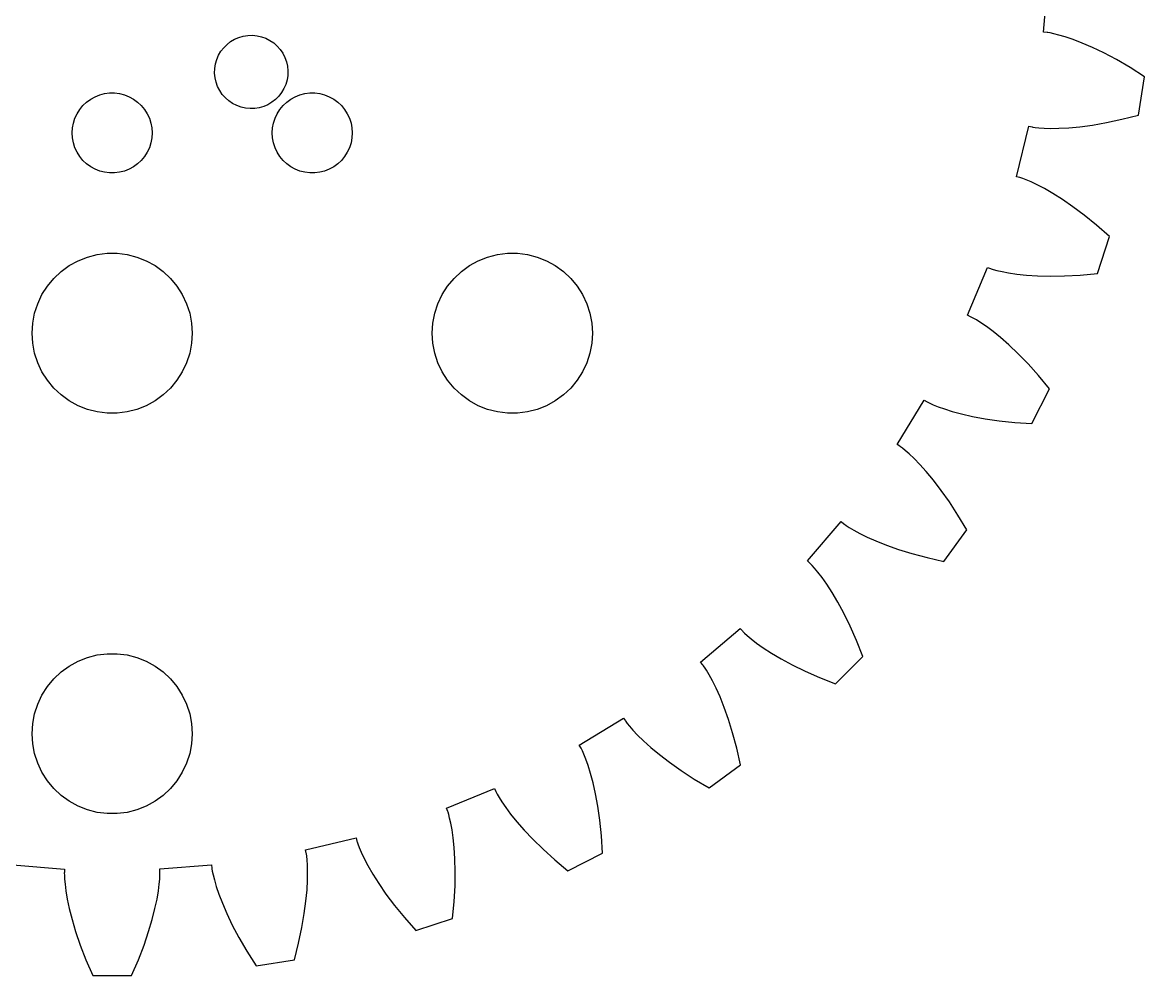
# Model space of a CAD drawing. Header units: metres. Extents: x -39.1 to 39.1, y -39.1 to 39.1.
# Drawn here: x -3.36 to 38.69, y -39.06 to -3.36 of the extents above; entities that cross this region are included whole.
import ezdxf

# ---------------------------------------------------------------- set-up
doc = ezdxf.new("R2010")
doc.units = ezdxf.units.M

msp = doc.modelspace()

# ---------------------------------------------------------------- linework, layer by layer
for p, q in [((34.9104, -3.72285), (35.0694, -1.78448)), ((35.0398, -3.73665), (34.9104, -3.72285)), ((35.0676, -3.74036), (35.0398, -3.73665)), ((35.1505, -3.75444), (35.0676, -3.74036)), ((35.2876, -3.78329), (35.1505, -3.75444)), ((35.4778, -3.83121), (35.2876, -3.78329)), ((4.1835, -4.3056), (4.3056, -4.1835)), ((4.3056, -4.1835), (4.44205, -4.07767)), ((4.44205, -4.07767), (4.59067, -3.98978)), ((4.59067, -3.98978), (4.74915, -3.92119)), ((4.74915, -3.92119), (4.91496, -3.87302)), ((4.91496, -3.87302), (5.08551, -3.84601)), ((5.08551, -3.84601), (5.2581, -3.84059)), ((5.2581, -3.84059), (5.43001, -3.85683)), ((5.43001, -3.85683), (5.59851, -3.8945)), ((5.59851, -3.8945), (5.76099, -3.95299)), ((5.76099, -3.95299), (5.91484, -4.03139)), ((5.91484, -4.03139), (6.05765, -4.12845)), ((6.05765, -4.12845), (6.18718, -4.24263)), ((35.7198, -3.90248), (35.4778, -3.83121)), ((36.0118, -4.00127), (35.7198, -3.90248)), ((36.352, -4.13165), (36.0118, -4.00127)), ((36.7382, -4.29761), (36.352, -4.13165)), ((3.92119, -4.74915), (3.98978, -4.59067)), ((3.98978, -4.59067), (4.07767, -4.44205)), ((4.07767, -4.44205), (4.1835, -4.3056)), ((6.18718, -4.24263), (6.30136, -4.37216)), ((6.30136, -4.37216), (6.39842, -4.51497)), ((6.39842, -4.51497), (6.47682, -4.66882)), ((37.1682, -4.50298), (36.7382, -4.29761)), ((37.6391, -4.75145), (37.1682, -4.50298)), ((3.84601, -5.08551), (3.87302, -4.91496)), ((3.87302, -4.91496), (3.92119, -4.74915)), ((6.47682, -4.66882), (6.53531, -4.8313)), ((6.53531, -4.8313), (6.57298, -4.9998)), ((6.57298, -4.9998), (6.58923, -5.17172)), ((38.1483, -5.0466), (37.6391, -4.75145)), ((3.84059, -5.2581), (3.84601, -5.08551)), ((3.85683, -5.43001), (3.84059, -5.2581)), ((3.8945, -5.59851), (3.85683, -5.43001)), ((6.5838, -5.3443), (6.55679, -5.51485)), ((6.58923, -5.17172), (6.5838, -5.3443)), ((38.6926, -5.39183), (38.1483, -5.0466)), ((38.465, -6.82874), (38.6926, -5.39183)), ((3.95299, -5.76099), (3.8945, -5.59851)), ((4.03139, -5.91484), (3.95299, -5.76099)), ((6.44003, -5.83914), (6.35214, -5.98776)), ((6.50862, -5.68066), (6.44003, -5.83914)), ((6.55679, -5.51485), (6.50862, -5.68066)), ((-0.956131, -6.34422), (-0.803726, -6.23351)), ((-0.803726, -6.23351), (-0.638657, -6.14275)), ((-0.638657, -6.14275), (-0.463516, -6.07341)), ((-0.463516, -6.07341), (-0.281067, -6.02657)), ((-0.281067, -6.02657), (-0.094177, -6.00294)), ((-0.094177, -6.00294), (0.094177, -6.00294)), ((0.094177, -6.00294), (0.281067, -6.02657)), ((0.281067, -6.02657), (0.463516, -6.07341)), ((0.463516, -6.07341), (0.638657, -6.14275)), ((0.638657, -6.14275), (0.803726, -6.23351)), ((0.803726, -6.23351), (0.956131, -6.34422)), ((4.12845, -6.05765), (4.03139, -5.91484)), ((4.24263, -6.18718), (4.12845, -6.05765)), ((4.37216, -6.30136), (4.24263, -6.18718)), ((4.51497, -6.39842), (4.37216, -6.30136)), ((6.12421, -6.24631), (5.98776, -6.35214)), ((6.24631, -6.12421), (6.12421, -6.24631)), ((6.35214, -5.98776), (6.24631, -6.12421)), ((6.54385, -6.34422), (6.69626, -6.23351)), ((6.69626, -6.23351), (6.86133, -6.14275)), ((6.86133, -6.14275), (7.03647, -6.07341)), ((7.03647, -6.07341), (7.21892, -6.02657)), ((7.21892, -6.02657), (7.40581, -6.00294)), ((7.40581, -6.00294), (7.59418, -6.00294)), ((7.59418, -6.00294), (7.78107, -6.02657)), ((7.78107, -6.02657), (7.96352, -6.07341)), ((7.96352, -6.07341), (8.13866, -6.14275)), ((8.13866, -6.14275), (8.30373, -6.23351)), ((8.30373, -6.23351), (8.45613, -6.34422)), ((-1.31445, -6.77736), (-1.21352, -6.61832)), ((-1.21352, -6.61832), (-1.09344, -6.47318)), ((-1.09344, -6.47318), (-0.956131, -6.34422)), ((0.956131, -6.34422), (1.09344, -6.47318)), ((1.09344, -6.47318), (1.21352, -6.61832)), ((1.21352, -6.61832), (1.31445, -6.77736)), ((4.66882, -6.47682), (4.51497, -6.39842)), ((4.8313, -6.53531), (4.66882, -6.47682)), ((4.9998, -6.57298), (4.8313, -6.53531)), ((5.17172, -6.58923), (4.9998, -6.57298)), ((5.3443, -6.5838), (5.17172, -6.58923)), ((5.51485, -6.55679), (5.3443, -6.5838)), ((5.68066, -6.50862), (5.51485, -6.55679)), ((5.83914, -6.44003), (5.68066, -6.50862)), ((5.98776, -6.35214), (5.83914, -6.44003)), ((6.18553, -6.77736), (6.28647, -6.61832)), ((6.28647, -6.61832), (6.40654, -6.47318)), ((6.40654, -6.47318), (6.54385, -6.34422)), ((8.45613, -6.34422), (8.59344, -6.47318)), ((8.59344, -6.47318), (8.71352, -6.61832)), ((8.71352, -6.61832), (8.81445, -6.77736)), ((-1.48816, -7.312), (-1.45287, -7.12695)), ((-1.45287, -7.12695), (-1.39465, -6.9478)), ((-1.39465, -6.9478), (-1.31445, -6.77736)), ((1.31445, -6.77736), (1.39465, -6.9478)), ((1.39465, -6.9478), (1.45287, -7.12695)), ((1.45287, -7.12695), (1.48816, -7.312)), ((6.01183, -7.312), (6.04712, -7.12695)), ((6.04712, -7.12695), (6.10533, -6.9478)), ((6.10533, -6.9478), (6.18553, -6.77736)), ((8.81445, -6.77736), (8.89465, -6.9478)), ((8.89465, -6.9478), (8.95287, -7.12695)), ((8.95287, -7.12695), (8.98816, -7.312)), ((36.7405, -7.20299), (37.2652, -7.11221)), ((37.2652, -7.11221), (37.8407, -6.98885)), ((37.8407, -6.98885), (38.465, -6.82874)), ((-1.5, -7.5), (-1.48816, -7.312)), ((-1.48816, -7.68799), (-1.5, -7.5)), ((1.48816, -7.312), (1.5, -7.5)), ((1.5, -7.5), (1.48816, -7.68799)), ((6, -7.5), (6.01183, -7.312)), ((6.01183, -7.68799), (6, -7.5)), ((8.98816, -7.312), (9, -7.5)), ((9, -7.5), (8.98816, -7.68799)), ((33.8982, -9.13821), (34.3585, -7.24858)), ((34.3585, -7.24858), (34.4795, -7.27411)), ((34.4795, -7.27411), (34.5071, -7.27916)), ((34.5071, -7.27916), (34.5903, -7.29138)), ((34.5903, -7.29138), (34.7296, -7.30634)), ((34.7296, -7.30634), (34.9253, -7.31955)), ((34.9253, -7.31955), (35.1774, -7.32652)), ((35.1774, -7.32652), (35.4857, -7.32281)), ((35.4857, -7.32281), (35.8496, -7.30394)), ((35.8496, -7.30394), (36.2682, -7.26546)), ((36.2682, -7.26546), (36.7405, -7.20299)), ((-1.45287, -7.87303), (-1.48816, -7.68799)), ((-1.39465, -8.05219), (-1.45287, -7.87303)), ((1.45287, -7.87303), (1.39465, -8.05219)), ((1.48816, -7.68799), (1.45287, -7.87303)), ((6.04712, -7.87303), (6.01183, -7.68799)), ((6.10533, -8.05219), (6.04712, -7.87303)), ((8.95287, -7.87303), (8.89465, -8.05219)), ((8.98816, -7.68799), (8.95287, -7.87303)), ((-1.31445, -8.22263), (-1.39465, -8.05219)), ((-1.21352, -8.38167), (-1.31445, -8.22263)), ((-1.09344, -8.52681), (-1.21352, -8.38167)), ((1.21352, -8.38167), (1.09344, -8.52681)), ((1.31445, -8.22263), (1.21352, -8.38167)), ((1.39465, -8.05219), (1.31445, -8.22263)), ((6.18553, -8.22263), (6.10533, -8.05219)), ((6.28647, -8.38167), (6.18553, -8.22263)), ((6.40654, -8.52681), (6.28647, -8.38167)), ((8.71352, -8.38167), (8.59344, -8.52681)), ((8.81445, -8.22263), (8.71352, -8.38167)), ((8.89465, -8.05219), (8.81445, -8.22263)), ((-0.956131, -8.65576), (-1.09344, -8.52681)), ((-0.803726, -8.76648), (-0.956131, -8.65576)), ((-0.638657, -8.85724), (-0.803726, -8.76648)), ((0.803726, -8.76648), (0.638657, -8.85724)), ((0.956131, -8.65576), (0.803726, -8.76648)), ((1.09344, -8.52681), (0.956131, -8.65576)), ((6.54385, -8.65576), (6.40654, -8.52681)), ((6.69626, -8.76648), (6.54385, -8.65576)), ((6.86133, -8.85724), (6.69626, -8.76648)), ((8.30373, -8.76648), (8.13866, -8.85724)), ((8.45613, -8.65576), (8.30373, -8.76648)), ((8.59344, -8.52681), (8.45613, -8.65576)), ((-0.463516, -8.92657), (-0.638657, -8.85724)), ((-0.281067, -8.97342), (-0.463516, -8.92657)), ((-0.094177, -8.99704), (-0.281067, -8.97342)), ((0.094177, -8.99704), (-0.094177, -8.99704)), ((0.281067, -8.97342), (0.094177, -8.99704)), ((0.463516, -8.92657), (0.281067, -8.97342)), ((0.638657, -8.85724), (0.463516, -8.92657)), ((7.03647, -8.92657), (6.86133, -8.85724)), ((7.21892, -8.97342), (7.03647, -8.92657)), ((7.40581, -8.99704), (7.21892, -8.97342)), ((7.59418, -8.99704), (7.40581, -8.99704)), ((7.78107, -8.97342), (7.59418, -8.99704)), ((7.96352, -8.92657), (7.78107, -8.97342)), ((8.13866, -8.85724), (7.96352, -8.92657)), ((34.0238, -9.17209), (33.8982, -9.13821)), ((34.0507, -9.18008), (34.0238, -9.17209)), ((34.1304, -9.20697), (34.0507, -9.18008)), ((34.2613, -9.2569), (34.1304, -9.20697)), ((34.4417, -9.33398), (34.2613, -9.2569)), ((34.6695, -9.44223), (34.4417, -9.33398)), ((34.9425, -9.58549), (34.6695, -9.44223)), ((35.2581, -9.7675), (34.9425, -9.58549)), ((35.6136, -9.99182), (35.2581, -9.7675)), ((36.0061, -10.2619), (35.6136, -9.99182)), ((36.4324, -10.581), (36.0061, -10.2619)), ((36.8892, -10.9522), (36.4324, -10.581)), ((37.3728, -11.3783), (36.8892, -10.9522)), ((36.9232, -12.7619), (37.3728, -11.3783)), ((-1.27733, -12.2855), (-0.927048, -12.1468)), ((-0.927048, -12.1468), (-0.562134, -12.0531)), ((-0.562134, -12.0531), (-0.18837, -12.0059)), ((-0.18837, -12.0059), (0.18837, -12.0059)), ((0.18837, -12.0059), (0.562134, -12.0531)), ((0.562134, -12.0531), (0.927048, -12.1468)), ((0.927048, -12.1468), (1.27733, -12.2855)), ((13.7227, -12.2855), (14.0729, -12.1468)), ((14.0729, -12.1468), (14.4379, -12.0531)), ((14.4379, -12.0531), (14.8116, -12.0059)), ((14.8116, -12.0059), (15.1884, -12.0059)), ((15.1884, -12.0059), (15.5621, -12.0531)), ((15.5621, -12.0531), (15.927, -12.1468)), ((15.927, -12.1468), (16.2773, -12.2855)), ((-1.91226, -12.6884), (-1.60747, -12.467)), ((-1.60747, -12.467), (-1.27733, -12.2855)), ((1.27733, -12.2855), (1.60747, -12.467)), ((1.60747, -12.467), (1.91226, -12.6884)), ((13.0877, -12.6884), (13.3925, -12.467)), ((13.3925, -12.467), (13.7227, -12.2855)), ((16.2773, -12.2855), (16.6075, -12.467)), ((16.6075, -12.467), (16.9123, -12.6884)), ((32.0513, -14.3286), (32.8016, -12.5342)), ((32.8016, -12.5342), (32.9171, -12.5783)), ((32.9171, -12.5783), (32.9435, -12.5876)), ((32.9435, -12.5876), (33.0238, -12.6127)), ((33.0238, -12.6127), (33.159, -12.6493)), ((-2.42705, -13.2366), (-2.1869, -12.9464)), ((-2.1869, -12.9464), (-1.91226, -12.6884)), ((1.91226, -12.6884), (2.1869, -12.9464)), ((2.1869, -12.9464), (2.42705, -13.2366)), ((12.5729, -13.2366), (12.8131, -12.9464)), ((12.8131, -12.9464), (13.0877, -12.6884)), ((16.9123, -12.6884), (17.1869, -12.9464)), ((17.1869, -12.9464), (17.427, -13.2366)), ((33.159, -12.6493), (33.3503, -12.693)), ((33.3503, -12.693), (33.5982, -12.7393)), ((33.5982, -12.7393), (33.9033, -12.7838)), ((33.9033, -12.7838), (34.2656, -12.8221)), ((34.2656, -12.8221), (34.6851, -12.8496)), ((34.6851, -12.8496), (35.1614, -12.8618)), ((35.1614, -12.8618), (35.6938, -12.8542)), ((35.6938, -12.8542), (36.2815, -12.8224)), ((36.2815, -12.8224), (36.9232, -12.7619)), ((-2.62891, -13.5547), (-2.42705, -13.2366)), ((2.42705, -13.2366), (2.62891, -13.5547)), ((12.3711, -13.5547), (12.5729, -13.2366)), ((17.427, -13.2366), (17.6289, -13.5547)), ((-2.78932, -13.8956), (-2.62891, -13.5547)), ((2.62891, -13.5547), (2.78932, -13.8956)), ((12.2107, -13.8956), (12.3711, -13.5547)), ((17.6289, -13.5547), (17.7893, -13.8956)), ((-2.97633, -14.624), (-2.90575, -14.2539)), ((-2.90575, -14.2539), (-2.78932, -13.8956)), ((2.78932, -13.8956), (2.90575, -14.2539)), ((2.90575, -14.2539), (2.97633, -14.624)), ((12.0237, -14.624), (12.0942, -14.2539)), ((12.0942, -14.2539), (12.2107, -13.8956)), ((17.7893, -13.8956), (17.9057, -14.2539)), ((17.9057, -14.2539), (17.9763, -14.624)), ((-3, -15), (-2.97633, -14.624)), ((2.97633, -14.624), (3, -15)), ((12, -15), (12.0237, -14.624)), ((17.9763, -14.624), (18, -15)), ((32.1701, -14.3817), (32.0513, -14.3286)), ((32.1954, -14.3938), (32.1701, -14.3817)), ((32.2699, -14.4328), (32.1954, -14.3938)), ((32.3914, -14.5026), (32.2699, -14.4328)), ((32.5575, -14.6069), (32.3914, -14.5026)), ((32.7656, -14.7495), (32.5575, -14.6069)), ((-2.97633, -15.376), (-3, -15)), ((3, -15), (2.97633, -15.376)), ((12.0237, -15.376), (12, -15)), ((18, -15), (17.9763, -15.376)), ((33.0128, -14.9337), (32.7656, -14.7495)), ((33.2961, -15.1628), (33.0128, -14.9337)), ((-2.90575, -15.7461), (-2.97633, -15.376)), ((2.97633, -15.376), (2.90575, -15.7461)), ((12.0942, -15.7461), (12.0237, -15.376)), ((17.9763, -15.376), (17.9057, -15.7461)), ((33.6121, -15.44), (33.2961, -15.1628)), ((33.9575, -15.7682), (33.6121, -15.44)), ((-2.78932, -16.1044), (-2.90575, -15.7461)), ((2.90575, -15.7461), (2.78932, -16.1044)), ((12.2107, -16.1044), (12.0942, -15.7461)), ((17.9057, -15.7461), (17.7893, -16.1044)), ((34.3286, -16.15), (33.9575, -15.7682)), ((-2.62891, -16.4453), (-2.78932, -16.1044)), ((2.78932, -16.1044), (2.62891, -16.4453)), ((12.3711, -16.4453), (12.2107, -16.1044)), ((17.7893, -16.1044), (17.6289, -16.4453)), ((34.7217, -16.5881), (34.3286, -16.15)), ((-2.42705, -16.7634), (-2.62891, -16.4453)), ((-2.1869, -17.0536), (-2.42705, -16.7634)), ((2.42705, -16.7634), (2.1869, -17.0536)), ((2.62891, -16.4453), (2.42705, -16.7634)), ((12.5729, -16.7634), (12.3711, -16.4453)), ((12.8131, -17.0536), (12.5729, -16.7634)), ((17.427, -16.7634), (17.1869, -17.0536)), ((17.6289, -16.4453), (17.427, -16.7634)), ((35.1327, -17.0846), (34.7217, -16.5881)), ((-1.91226, -17.3115), (-2.1869, -17.0536)), ((2.1869, -17.0536), (1.91226, -17.3115)), ((13.0877, -17.3115), (12.8131, -17.0536)), ((17.1869, -17.0536), (16.9123, -17.3115)), ((34.4722, -18.3809), (35.1327, -17.0846)), ((-1.60747, -17.533), (-1.91226, -17.3115)), ((-1.27733, -17.7145), (-1.60747, -17.533)), ((1.60747, -17.533), (1.27733, -17.7145)), ((1.91226, -17.3115), (1.60747, -17.533)), ((13.3925, -17.533), (13.0877, -17.3115)), ((13.7227, -17.7145), (13.3925, -17.533)), ((16.6075, -17.533), (16.2773, -17.7145)), ((16.9123, -17.3115), (16.6075, -17.533)), ((29.4152, -19.1661), (30.437, -17.5112)), ((30.437, -17.5112), (30.5441, -17.5728)), ((30.5441, -17.5728), (30.5688, -17.5862)), ((30.5688, -17.5862), (30.6441, -17.6235)), ((30.6441, -17.6235), (30.772, -17.6808)), ((-0.927048, -17.8532), (-1.27733, -17.7145)), ((-0.562134, -17.9469), (-0.927048, -17.8532)), ((-0.18837, -17.9941), (-0.562134, -17.9469)), ((0.18837, -17.9941), (-0.18837, -17.9941)), ((0.562134, -17.9469), (0.18837, -17.9941)), ((0.927048, -17.8532), (0.562134, -17.9469)), ((1.27733, -17.7145), (0.927048, -17.8532)), ((14.0729, -17.8532), (13.7227, -17.7145)), ((14.4379, -17.9469), (14.0729, -17.8532)), ((14.8116, -17.9941), (14.4379, -17.9469)), ((15.1884, -17.9941), (14.8116, -17.9941)), ((15.5621, -17.9469), (15.1884, -17.9941)), ((15.927, -17.8532), (15.5621, -17.9469)), ((16.2773, -17.7145), (15.927, -17.8532)), ((30.772, -17.6808), (30.9541, -17.7538)), ((30.9541, -17.7538), (31.1917, -17.8384)), ((31.1917, -17.8384), (31.4861, -17.9301)), ((31.4861, -17.9301), (31.8379, -18.0246)), ((31.8379, -18.0246), (32.2479, -18.1174)), ((32.2479, -18.1174), (32.7164, -18.2039)), ((32.7164, -18.2039), (33.2435, -18.2797)), ((33.2435, -18.2797), (33.8289, -18.3402)), ((33.8289, -18.3402), (34.4722, -18.3809)), ((29.5243, -19.2371), (29.4152, -19.1661)), ((29.5473, -19.253), (29.5243, -19.2371)), ((29.6148, -19.3032), (29.5473, -19.253)), ((29.7239, -19.3912), (29.6148, -19.3032)), ((29.8716, -19.5202), (29.7239, -19.3912)), ((30.0549, -19.6936), (29.8716, -19.5202)), ((30.2702, -19.9142), (30.0549, -19.6936)), ((30.5141, -20.1848), (30.2702, -19.9142)), ((30.7829, -20.508), (30.5141, -20.1848)), ((31.0728, -20.8862), (30.7829, -20.508)), ((31.3796, -21.3214), (31.0728, -20.8862)), ((31.6993, -21.8155), (31.3796, -21.3214)), ((32.0275, -22.3703), (31.6993, -21.8155)), ((26.0549, -23.5317), (27.3229, -22.057)), ((27.3229, -22.057), (27.4191, -22.1346)), ((27.4191, -22.1346), (27.4413, -22.1517)), ((27.4413, -22.1517), (27.5099, -22.2003)), ((27.5099, -22.2003), (27.6273, -22.2769)), ((27.6273, -22.2769), (27.7957, -22.3775)), ((27.7957, -22.3775), (28.0172, -22.4982)), ((28.0172, -22.4982), (28.2935, -22.6349)), ((28.2935, -22.6349), (28.6263, -22.7832)), ((31.1724, -23.5472), (32.0275, -22.3703)), ((28.6263, -22.7832), (29.0167, -22.939)), ((29.0167, -22.939), (29.4659, -23.0978)), ((29.4659, -23.0978), (29.9747, -23.2551)), ((26.1514, -23.6189), (26.0549, -23.5317)), ((29.9747, -23.2551), (30.5434, -23.4064)), ((30.5434, -23.4064), (31.1724, -23.5472)), ((26.1717, -23.6382), (26.1514, -23.6189)), ((26.2305, -23.6983), (26.1717, -23.6382)), ((26.3245, -23.8023), (26.2305, -23.6983)), ((26.4502, -23.9529), (26.3245, -23.8023)), ((26.6041, -24.1527), (26.4502, -23.9529)), ((26.7823, -24.4043), (26.6041, -24.1527)), ((26.9809, -24.7098), (26.7823, -24.4043)), ((27.1958, -25.071), (26.9809, -24.7098)), ((27.4229, -25.4899), (27.1958, -25.071)), ((27.6578, -25.9677), (27.4229, -25.4899)), ((22.0529, -27.3178), (23.536, -26.0597)), ((23.536, -26.0597), (23.6189, -26.1514)), ((27.8963, -26.5058), (27.6578, -25.9677)), ((23.6189, -26.1514), (23.6382, -26.1717)), ((23.6382, -26.1717), (23.6983, -26.2305)), ((23.6983, -26.2305), (23.8023, -26.3245)), ((23.8023, -26.3245), (23.9529, -26.4502)), ((23.9529, -26.4502), (24.1527, -26.6041)), ((24.1527, -26.6041), (24.4043, -26.7823)), ((24.4043, -26.7823), (24.7098, -26.9809)), ((28.1337, -27.105), (27.8963, -26.5058)), ((-1.60747, -27.467), (-1.27733, -27.2855)), ((-1.27733, -27.2855), (-0.927048, -27.1468)), ((-0.927048, -27.1468), (-0.562134, -27.0531)), ((-0.562134, -27.0531), (-0.18837, -27.0059)), ((-0.18837, -27.0059), (0.18837, -27.0059)), ((0.18837, -27.0059), (0.562134, -27.0531)), ((0.562134, -27.0531), (0.927048, -27.1468)), ((0.927048, -27.1468), (1.27733, -27.2855)), ((1.27733, -27.2855), (1.60747, -27.467)), ((22.1346, -27.4191), (22.0529, -27.3178)), ((24.7098, -26.9809), (25.071, -27.1958)), ((25.071, -27.1958), (25.4899, -27.4229)), ((27.105, -28.1337), (28.1337, -27.105)), ((-2.1869, -27.9464), (-1.91226, -27.6884)), ((-1.91226, -27.6884), (-1.60747, -27.467)), ((1.60747, -27.467), (1.91226, -27.6884)), ((1.91226, -27.6884), (2.1869, -27.9464)), ((22.1517, -27.4413), (22.1346, -27.4191)), ((22.2003, -27.5099), (22.1517, -27.4413)), ((22.2769, -27.6273), (22.2003, -27.5099)), ((22.3775, -27.7957), (22.2769, -27.6273)), ((25.4899, -27.4229), (25.9677, -27.6578)), ((25.9677, -27.6578), (26.5058, -27.8963)), ((-2.42705, -28.2366), (-2.1869, -27.9464)), ((2.1869, -27.9464), (2.42705, -28.2366)), ((22.4982, -28.0172), (22.3775, -27.7957)), ((22.6349, -28.2935), (22.4982, -28.0172)), ((26.5058, -27.8963), (27.105, -28.1337)), ((-2.78932, -28.8956), (-2.62891, -28.5547)), ((-2.62891, -28.5547), (-2.42705, -28.2366)), ((2.42705, -28.2366), (2.62891, -28.5547)), ((2.62891, -28.5547), (2.78932, -28.8956)), ((22.7832, -28.6263), (22.6349, -28.2935)), ((-2.90575, -29.2539), (-2.78932, -28.8956)), ((2.78932, -28.8956), (2.90575, -29.2539)), ((22.939, -29.0167), (22.7832, -28.6263)), ((23.0978, -29.4659), (22.939, -29.0167)), ((-2.97633, -29.624), (-2.90575, -29.2539)), ((2.90575, -29.2539), (2.97633, -29.624)), ((17.5079, -30.4313), (19.1696, -29.4207)), ((19.1696, -29.4207), (19.2371, -29.5243)), ((-3, -30), (-2.97633, -29.624)), ((2.97633, -29.624), (3, -30)), ((19.2371, -29.5243), (19.253, -29.5473)), ((19.253, -29.5473), (19.3032, -29.6148)), ((19.3032, -29.6148), (19.3912, -29.7239)), ((19.3912, -29.7239), (19.5202, -29.8716)), ((23.2551, -29.9747), (23.0978, -29.4659)), ((-2.97633, -30.376), (-3, -30)), ((3, -30), (2.97633, -30.376)), ((19.5202, -29.8716), (19.6936, -30.0549)), ((19.6936, -30.0549), (19.9142, -30.2702)), ((19.9142, -30.2702), (20.1848, -30.5141)), ((23.4064, -30.5434), (23.2551, -29.9747)), ((-2.90575, -30.7461), (-2.97633, -30.376)), ((2.97633, -30.376), (2.90575, -30.7461)), ((17.5728, -30.5441), (17.5079, -30.4313)), ((17.5862, -30.5688), (17.5728, -30.5441)), ((17.6235, -30.6441), (17.5862, -30.5688)), ((17.6808, -30.772), (17.6235, -30.6441)), ((20.1848, -30.5141), (20.508, -30.7829)), ((23.5472, -31.1724), (23.4064, -30.5434)), ((-2.78932, -31.1044), (-2.90575, -30.7461)), ((-2.62891, -31.4453), (-2.78932, -31.1044)), ((2.78932, -31.1044), (2.62891, -31.4453)), ((2.90575, -30.7461), (2.78932, -31.1044)), ((17.7538, -30.9541), (17.6808, -30.772)), ((17.8384, -31.1917), (17.7538, -30.9541)), ((20.508, -30.7829), (20.8862, -31.0728)), ((20.8862, -31.0728), (21.3214, -31.3796)), ((-2.42705, -31.7634), (-2.62891, -31.4453)), ((2.62891, -31.4453), (2.42705, -31.7634)), ((17.9301, -31.4861), (17.8384, -31.1917)), ((18.0246, -31.8379), (17.9301, -31.4861)), ((21.3214, -31.3796), (21.8155, -31.6993)), ((22.3703, -32.0275), (23.5472, -31.1724)), ((-2.1869, -32.0536), (-2.42705, -31.7634)), ((2.42705, -31.7634), (2.1869, -32.0536)), ((18.1174, -32.2479), (18.0246, -31.8379)), ((21.8155, -31.6993), (22.3703, -32.0275)), ((-1.91226, -32.3115), (-2.1869, -32.0536)), ((-1.60747, -32.533), (-1.91226, -32.3115)), ((1.91226, -32.3115), (1.60747, -32.533)), ((2.1869, -32.0536), (1.91226, -32.3115)), ((12.5319, -32.7955), (14.3312, -32.0573)), ((14.3312, -32.0573), (14.3817, -32.1701)), ((14.3817, -32.1701), (14.3938, -32.1954)), ((14.3938, -32.1954), (14.4328, -32.2699)), ((14.4328, -32.2699), (14.5026, -32.3914)), ((18.2039, -32.7164), (18.1174, -32.2479)), ((-1.27733, -32.7145), (-1.60747, -32.533)), ((-0.927048, -32.8532), (-1.27733, -32.7145)), ((1.27733, -32.7145), (0.927048, -32.8532)), ((1.60747, -32.533), (1.27733, -32.7145)), ((12.5783, -32.9171), (12.5319, -32.7955)), ((14.5026, -32.3914), (14.6069, -32.5575)), ((14.6069, -32.5575), (14.7495, -32.7656)), ((14.7495, -32.7656), (14.9337, -33.0128)), ((18.2797, -33.2435), (18.2039, -32.7164)), ((-0.562134, -32.9469), (-0.927048, -32.8532)), ((-0.18837, -32.9941), (-0.562134, -32.9469)), ((0.18837, -32.9941), (-0.18837, -32.9941)), ((0.562134, -32.9469), (0.18837, -32.9941)), ((0.927048, -32.8532), (0.562134, -32.9469)), ((12.5876, -32.9435), (12.5783, -32.9171)), ((12.6127, -33.0238), (12.5876, -32.9435)), ((12.6493, -33.159), (12.6127, -33.0238)), ((12.693, -33.3503), (12.6493, -33.159)), ((14.9337, -33.0128), (15.1628, -33.2961)), ((12.7393, -33.5982), (12.693, -33.3503)), ((12.7838, -33.9033), (12.7393, -33.5982)), ((15.1628, -33.2961), (15.44, -33.6121)), ((15.44, -33.6121), (15.7682, -33.9575)), ((18.3402, -33.8289), (18.2797, -33.2435)), ((7.24725, -34.3522), (9.13991, -33.9045)), ((9.13991, -33.9045), (9.17209, -34.0238)), ((9.17209, -34.0238), (9.18008, -34.0507)), ((9.18008, -34.0507), (9.20697, -34.1304)), ((12.8221, -34.2656), (12.7838, -33.9033)), ((15.7682, -33.9575), (16.15, -34.3286)), ((18.3809, -34.4722), (18.3402, -33.8289)), ((7.27411, -34.4795), (7.24725, -34.3522)), ((7.27916, -34.5071), (7.27411, -34.4795)), ((9.20697, -34.1304), (9.2569, -34.2613)), ((9.2569, -34.2613), (9.33398, -34.4417)), ((9.33398, -34.4417), (9.44223, -34.6695)), ((12.8496, -34.6851), (12.8221, -34.2656)), ((16.15, -34.3286), (16.5881, -34.7217)), ((17.0846, -35.1327), (18.3809, -34.4722)), ((7.29138, -34.5903), (7.27916, -34.5071)), ((7.30634, -34.7296), (7.29138, -34.5903)), ((7.31955, -34.9253), (7.30634, -34.7296)), ((9.44223, -34.6695), (9.58549, -34.9425)), ((12.8618, -35.1614), (12.8496, -34.6851)), ((16.5881, -34.7217), (17.0846, -35.1327)), ((-3.72285, -34.9104), (-1.78448, -35.0694)), ((-1.79077, -35.1929), (-1.79146, -35.2209)), ((-1.79146, -35.2209), (-1.79051, -35.305)), ((-1.78448, -35.0694), (-1.79077, -35.1929)), ((-1.79051, -35.305), (-1.78348, -35.445)), ((1.78348, -35.445), (1.79051, -35.305)), ((1.78416, -35.063), (3.72354, -34.9168)), ((1.79077, -35.1929), (1.78416, -35.063)), ((1.79051, -35.305), (1.79146, -35.2209)), ((1.79146, -35.2209), (1.79077, -35.1929)), ((3.72354, -34.9168), (3.73665, -35.0398)), ((3.73665, -35.0398), (3.74036, -35.0676)), ((3.74036, -35.0676), (3.75444, -35.1505)), ((3.75444, -35.1505), (3.78329, -35.2876)), ((3.78329, -35.2876), (3.83121, -35.4778)), ((7.32652, -35.1774), (7.31955, -34.9253)), ((7.32281, -35.4857), (7.32652, -35.1774)), ((9.58549, -34.9425), (9.7675, -35.2581)), ((9.7675, -35.2581), (9.99182, -35.6136)), ((12.8542, -35.6938), (12.8618, -35.1614)), ((-1.78348, -35.445), (-1.76591, -35.6404)), ((-1.76591, -35.6404), (-1.73337, -35.8905)), ((1.73337, -35.8905), (1.76591, -35.6404)), ((1.76591, -35.6404), (1.78348, -35.445)), ((3.83121, -35.4778), (3.90248, -35.7198)), ((3.90248, -35.7198), (4.00127, -36.0118)), ((7.30394, -35.8496), (7.32281, -35.4857)), ((9.99182, -35.6136), (10.2619, -36.0061)), ((12.8224, -36.2815), (12.8542, -35.6938)), ((-1.73337, -35.8905), (-1.68147, -36.1944)), ((1.68147, -36.1944), (1.73337, -35.8905)), ((4.00127, -36.0118), (4.13165, -36.352)), ((7.26546, -36.2682), (7.30394, -35.8496)), ((10.2619, -36.0061), (10.581, -36.4324)), ((-1.68147, -36.1944), (-1.60591, -36.5508)), ((-1.60591, -36.5508), (-1.50243, -36.9582)), ((1.50243, -36.9582), (1.60591, -36.5508)), ((1.60591, -36.5508), (1.68147, -36.1944)), ((4.13165, -36.352), (4.29761, -36.7382)), ((7.20299, -36.7405), (7.26546, -36.2682)), ((10.581, -36.4324), (10.9522, -36.8892)), ((12.7619, -36.9232), (12.8224, -36.2815)), ((-1.50243, -36.9582), (-1.36684, -37.415)), ((1.36684, -37.415), (1.50243, -36.9582)), ((4.29761, -36.7382), (4.50298, -37.1682)), ((7.11221, -37.2652), (7.20299, -36.7405)), ((10.9522, -36.8892), (11.3783, -37.3728)), ((11.3783, -37.3728), (12.7619, -36.9232)), ((-1.36684, -37.415), (-1.1951, -37.919)), ((1.1951, -37.919), (1.36684, -37.415)), ((4.50298, -37.1682), (4.75145, -37.6391)), ((6.98885, -37.8407), (7.11221, -37.2652)), ((4.75145, -37.6391), (5.0466, -38.1483)), ((6.82874, -38.465), (6.98885, -37.8407)), ((-1.1951, -37.919), (-0.983231, -38.4681)), ((0.983231, -38.4681), (1.1951, -37.919)), ((5.0466, -38.1483), (5.39183, -38.6926)), ((-0.983231, -38.4681), (-0.727402, -39.0597)), ((0.727402, -39.0597), (0.983231, -38.4681)), ((5.39183, -38.6926), (6.82874, -38.465)), ((-0.727402, -39.0597), (0.727402, -39.0597))]:
    msp.add_line(p, q)

doc.saveas('drawing.dxf')
